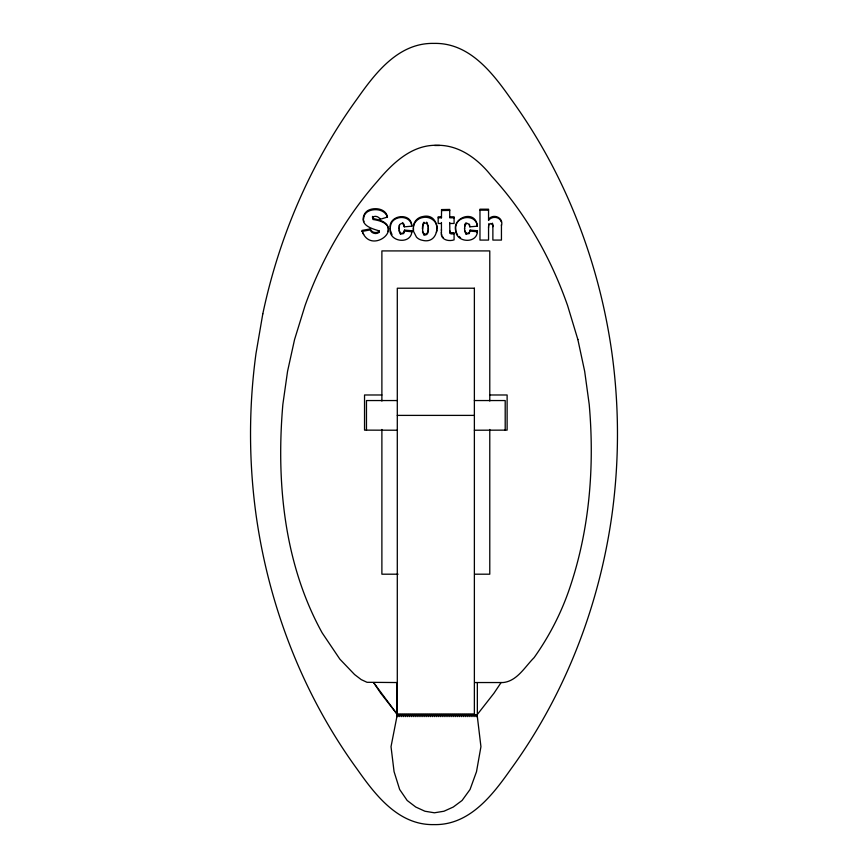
<?xml version="1.0" encoding="UTF-8"?>
<svg xmlns="http://www.w3.org/2000/svg" width="868" height="868" viewBox="0 0 868 868"><rect width="100%" height="100%" fill="white"/><g stroke="black" fill="none" stroke-linecap="round" stroke-linejoin="round"><path stroke-width="1.3" d="M441.421 233.112L441.443 229.521M438.177 217.803L441.443 217.803L441.573 209.568L449.722 209.438L449.722 217.803L454.083 217.803M488.554 227.481L488.901 223.553M399.171 225.354L399.171 231.42L400.506 234.078L403.674 233.579L404.575 230.118L411.888 230.747C411.996 245.297 387.616 242.27 390.242 228.121M399.009 229.043L399.638 224.584L401.656 223.304L403.381 224.183L404.271 226.83L411.779 226.19C411.866 211.456 387.41 214.819 390.242 229.109M464.554 229.043L465.194 223.597M422.401 228.935L422.575 226.125L423.975 223.174L426.622 223.163L427.957 226.016M363.41 219.561L364.191 215.687A10.156 9.298 0 0 1 368.303 211.293C374.792 208.125 384.817 209.405 387.464 217.054L380 219.354C379.056 216.479 374.672 215.264 372.535 217.401L373.012 219.506C409.772 224.628 370.365 257.449 361.923 230.443L370.289 228.913C371.168 232.429 376.256 233.666 378.893 231.496L379.099 230.682M428.119 227.731C428.325 230.204 427.826 235.608 423.996 233.948L422.575 231.138M388.029 231.55C390.209 222.338 379.728 219.875 373.012 218.53L372.535 216.414L372.535 217.401M577.871 339.572L567.629 305.677C550.985 258.122 525.748 213.213 491.494 176.085C478.311 159.289 459.432 144.858 437.125 145.292C411.823 144.555 392.564 163.249 377.439 181.26C345.507 217.532 321.182 260.194 305.026 305.677L294.556 339.572L287.558 371.33L282.859 404.379C276.132 481.881 284.02 563.831 322.202 632.924L339.855 659.137L354.578 674.534L361.229 679.611L367.023 682.302L396.893 682.541L396.893 716.653L391.023 746.675L394.072 771.663L399.66 789.489L407.168 800.47L415.772 807.045L424.929 811.233L434.412 812.795L443.96 811.233L453.259 807.045L462.08 800.47L470.044 789.489L476.51 771.663L480.937 746.675L477.346 716.653L477.346 682.541M411.486 232.613L411.888 230.747M477.042 232.613L477.433 230.747L470.12 230.118L469.23 232.602L467.396 233.427L466.062 233.091L464.716 230.443M477.433 230.747C477.671 244.722 454.268 242.736 455.787 229.109C454.127 215.937 476.152 212.779 477.324 226.19L469.827 226.83L468.926 224.183L467.201 223.304L465.194 224.584L464.716 226.342M404.575 230.118L403.674 232.602L401.851 233.427L400.506 233.091L399.171 230.443M470.12 230.118L469.23 233.579L466.062 234.078L464.716 231.42L464.554 228.056M390.426 226.656C391.327 214.906 410.911 214.146 411.779 226.19M370.289 228.913C370.039 233.069 376.072 234.903 378.893 232.472L378.904 230.812C371.667 228.555 359.439 225.322 364.191 214.7A10.156 9.298 0 0 1 368.303 210.306C374.846 206.931 386.119 208.645 387.464 217.054M423.085 223.26L422.575 232.114L423.996 234.935C430.127 236.259 428.77 225.268 426.622 222.175L426.622 223.163M436.42 232.461L437.049 230.28M413.472 226.602L414.101 224.421A12.217 11.186 0 0 1 416.607 220.667A10.883 9.96 0 0 1 422.749 217.553C429.812 215.872 437.656 221.329 437.255 228.87M488.651 225.094L490.941 223.456L492.774 225.127M501.118 682.541L493.957 693.239L477.346 714.462L476.749 716.653L475.892 714.505L474.926 716.653L473.961 714.505L472.995 716.653L472.04 714.505L471.074 716.653L470.109 714.505L469.143 716.653L468.178 714.505L467.223 716.653L466.257 714.505L465.291 716.653L464.326 714.505L463.36 716.653L462.405 714.505L461.44 716.653L460.474 714.505L459.508 716.653L458.554 714.505L457.588 716.653L456.622 714.505L455.657 716.653L454.691 714.505L453.736 716.653L452.77 714.505L451.805 716.653L450.839 714.505L449.874 716.653L448.919 714.505L447.953 716.653L446.987 714.505L446.022 716.653L445.056 714.505L444.101 716.653L443.136 714.505L442.17 716.653L441.204 714.505L440.239 716.653L439.284 714.505L438.318 716.653L437.353 714.505L436.387 716.653L435.432 714.505L434.467 716.653L433.501 714.505L432.535 716.653L431.57 714.505L430.615 716.653L429.649 714.505L428.684 716.653L427.718 714.505L426.752 716.653L425.797 714.505L424.832 716.653L423.866 714.505L422.9 716.653L421.935 714.505L420.98 716.653L420.014 714.505L419.049 716.653L418.083 714.505L417.117 716.653L416.163 714.505L415.197 716.653L414.231 714.505L413.266 716.653L412.311 714.505L411.345 716.653L410.38 714.505L409.414 716.653L408.448 714.505L407.493 716.653L406.528 714.505L405.562 716.653L404.596 714.505L403.631 716.653L402.676 714.505L401.71 716.653L400.745 714.505L399.779 716.653L398.813 714.505L397.859 716.653L396.893 714.505M488.554 219.452C492.818 213.018 504.091 217.499 501.444 225.582M396.893 716.653L398.944 714.798M361.923 231.43L370.289 229.901M454.083 233.644L451.631 234.013L449.874 233.036L449.722 222.49M449.722 210.414L441.573 210.555L441.573 209.568M434.608 145.488L439.631 145.488M479.971 210.175L488.554 210.175M449.722 216.816L454.083 216.816L454.083 223.477L449.722 223.477M441.443 223.477L438.177 223.477L438.177 216.816L441.443 216.816L441.443 217.803M381.887 394.983L364.538 394.983L364.538 430.127L397.294 430.224M489.78 394.983L507.118 394.983L507.118 430.127L474.373 430.224M397.294 400.549L366.47 400.549L366.47 430.224M474.373 400.549L505.198 400.549L505.198 430.224M397.294 415.392L474.373 415.392M398.065 574.193L381.887 574.193L381.887 429.465M474.948 574.193L489.78 574.193L489.78 429.465M474.666 682.541L503.039 682.541C517.089 681.228 524.988 666.7 534.102 657.64C549.759 635.593 562.149 611.289 570.536 585.575C589.839 527.494 594.569 465.129 589.209 404.379L584.674 371.33L577.817 339.345M470.12 231.105L477.433 231.734M404.575 231.105L411.888 231.734M449.722 230.704L450.351 232.711L454.083 232.657L454.083 239.861C448.496 241.825 439.935 239.601 441.421 232.136M458.912 236.346L460.593 237.756M402.622 222.533L403.935 224.302L404.271 226.83M475.621 715.091L477.346 716.653M442.474 236.66L443.288 237.648M362.683 232.581L363.692 234.436M501.183 221.763C499.588 216.327 491.472 215.98 488.554 220.429L488.554 209.199L479.971 209.199L479.971 240.078L488.554 240.078L488.554 226.505M457.544 234.631C447.28 219.148 475.686 207.268 477.324 226.19M392 234.631L390.437 230.519M363.54 220.168L363.952 221.644M441.541 233.893L441.888 235.412M469.479 224.302L469.827 226.83M413.266 228.013L413.461 230.259M492.774 224.139L492.872 226.678M501.444 224.595L501.444 240.078L492.872 240.078L492.872 225.691M492.471 223.163L492.471 224.15M489.78 401.059L489.78 250.917L381.887 250.917L381.887 401.059M466.007 222.642L466.007 223.618M466.062 233.091L466.062 234.078M450.351 232.711L450.351 233.698M441.443 222.49L441.443 230.508M423.996 233.948L423.996 234.935M423.975 222.186L423.975 223.174M400.506 233.091L400.506 234.078M380 218.378L380 219.354M378.893 231.496L378.893 232.472M413.472 225.615L413.461 231.246L416.466 237.094A10.329 9.45 0 0 0 422.532 240.327C441.356 245.134 441.693 211.922 422.749 216.566A10.883 9.96 0 0 0 418.398 218.226A12.217 11.186 0 0 0 414.101 223.434L413.472 225.615M262.798 313.869L255.995 353.515A595.068 595.068 0 0 0 256.006 514.485C268.733 605.799 302.748 694.335 357.063 769.037C375.399 795.099 398.531 825.425 434 824.6C469.469 825.425 492.601 795.099 510.937 769.037C565.252 694.335 599.267 605.799 612.005 514.485A595.068 595.068 0 0 0 611.994 353.515C599.267 262.201 565.252 173.665 510.937 98.963C492.601 72.901 469.469 42.575 434 43.4C398.531 42.575 375.399 72.901 357.063 98.963C310.701 162.815 279.051 236.758 262.798 313.869M474.373 288.219L397.294 288.219L397.294 713.973L474.373 713.973L474.373 288.219M396.893 713.908L380.618 693.055L373.609 682.541L396.893 713.908"/></g></svg>
